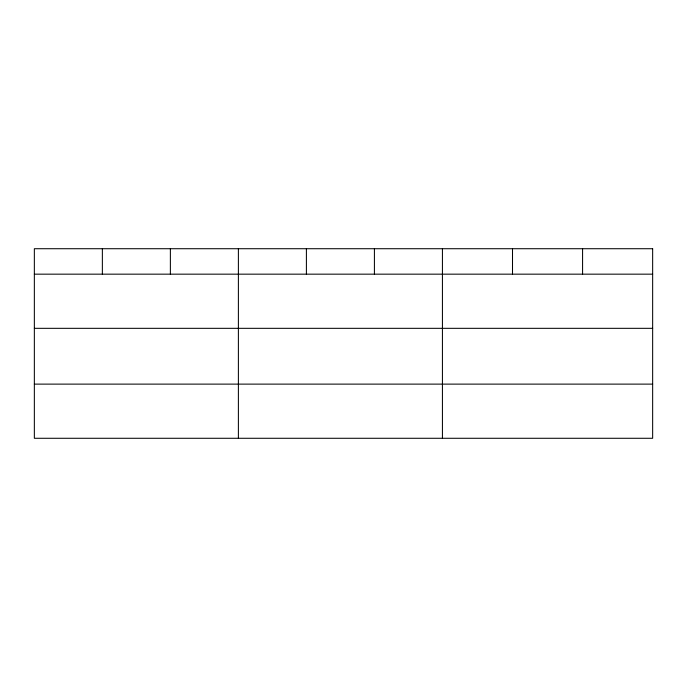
<?xml version="1.0" encoding="UTF-8"?>
<svg xmlns="http://www.w3.org/2000/svg" width="687" height="687" viewBox="0 0 687 687"><rect width="100%" height="100%" fill="white"/><g stroke="black" fill="none" stroke-linecap="round" stroke-linejoin="round"><path stroke-width="1.03" d="M34.35 274.165L652.65 274.165M34.35 328.326L652.65 328.326M34.35 384.119L652.65 384.119M582.576 248.72L582.576 274.165M512.502 248.72L512.502 274.165M442.428 248.72L442.428 438.28M374.415 248.72L374.415 274.165M306.402 248.72L306.402 274.165M238.389 248.72L238.389 438.28M170.376 248.72L170.376 274.165M102.363 248.72L102.363 274.165M652.65 248.72L34.35 248.72L34.35 438.28L652.65 438.28L652.65 248.72"/></g></svg>
